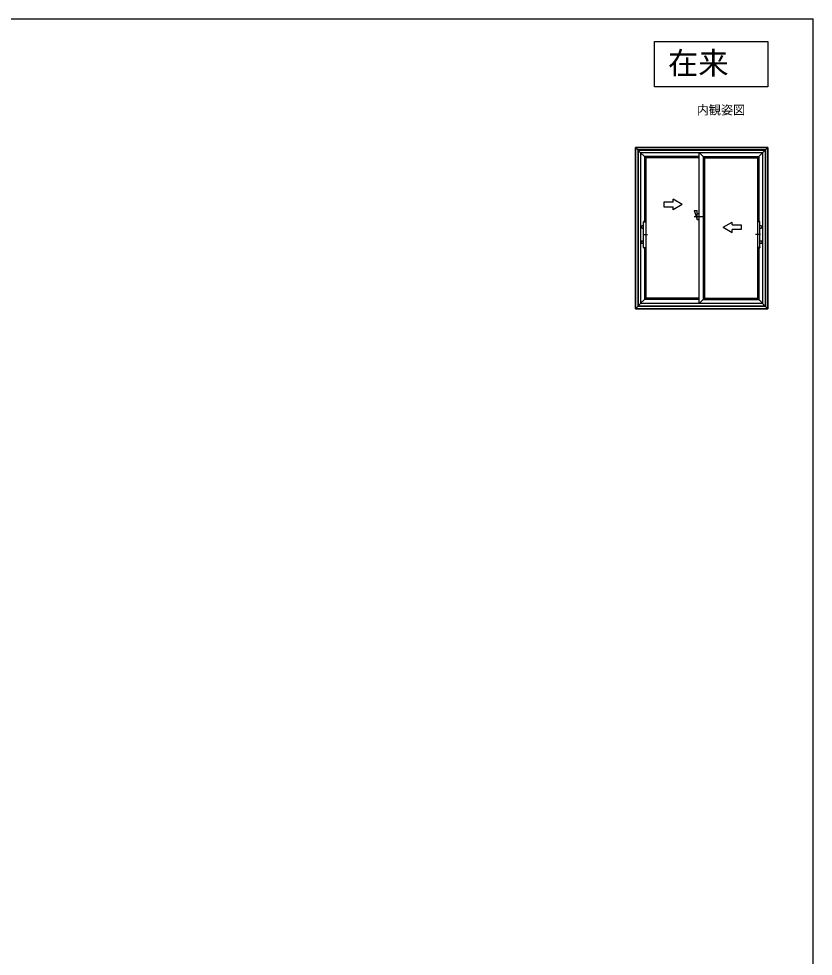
# Model space of a CAD drawing. Units: millimetres, scale not verified. Extents: x -525 to 525, y -783 to 779.
# Drawn here: x 0 to 525, y 128 to 747 of the extents above; entities that cross this region are included whole.
import ezdxf
from ezdxf.enums import TextEntityAlignment as Align

# ---------------------------------------------------------------- set-up
doc = ezdxf.new("R2010")
doc.units = ezdxf.units.MM
doc.header["$LTSCALE"] = 4
for name, color, linetype in [('0-1_USER1', 3, 'Continuous'), ('0-6_YKK_A1', 4, 'Continuous'), ('0-8_YKK_ZWAK', 7, 'Continuous')]:
    doc.layers.add(name, color=color, linetype=linetype)
doc.styles.add('ＭＳ ゴシック', font='')
doc.styles.get('ＭＳ ゴシック').set_extended_font_data('MS Gothic')

msp = doc.modelspace()

# ---------------------------------------------------------------- linework, layer by layer
at = {"layer": '0-1_USER1'}
msp.add_lwpolyline([(420, 732.2), (495, 732.2), (495, 702.2), (420, 702.2)], close=True, dxfattribs=at)
at = {"layer": '0-6_YKK_A1'}
for p, q in [((495, 662.2), (407.5, 662.2)), ((407.5, 555.7), (407.5, 662.2)), ((407.5, 662.2), (407.5, 555.7)), ((407.5, 662.2), (495, 662.2)), ((407.5, 662.2), (410.95, 658.75)), ((493.5, 660.7), (409, 660.7)), ((409, 660.7), (409, 557.2)), ((409.2, 660.5), (409.2, 557.4)), ((409.2, 660.5), (493.3, 660.5)), ((410.95, 658.75), (410.95, 559.15)), ((413.45, 656.2), (410.95, 658.7)), ((449.3, 658.75), (449.3, 559.15)), ((449.4, 658.75), (449.4, 559.15)), ((452.3, 656.2), (449.75, 658.75)), ((489.05, 656.2), (491.55, 658.7)), ((495, 662.2), (491.55, 658.75)), ((491.55, 658.75), (491.55, 559.15)), ((493.3, 660.5), (493.3, 557.4)), ((493.5, 660.7), (493.5, 557.2)), ((495, 555.7), (495, 662.2)), ((495, 662.2), (495, 555.7)), ((449.3, 656.2), (413.45, 656.2)), ((413.45, 656.2), (413.45, 613.398)), ((414.35, 656.2), (414.35, 561.75)), ((449.3, 655.3), (414.35, 655.3)), ((452.3, 656.2), (452.3, 561.75)), ((452.3, 656.2), (489.05, 656.2)), ((453.2, 656.2), (453.2, 561.75)), ((453.2, 655.3), (488.15, 655.3)), ((488.15, 656.2), (488.15, 561.75)), ((489.05, 656.2), (489.05, 613.398)), ((432.372, 625.984), (432.372, 627.948)), ((438.372, 624.484), (432.372, 627.948)), ((438.372, 624.484), (432.372, 621.02)), ((432.372, 621.02), (432.372, 622.984)), ((446.3, 620.65), (448.3, 614.65)), ((446.3, 620.65), (448.3, 620.65)), ((448.3, 614.65), (448.3, 620.65)), ((412.801, 613.204), (412.807, 613.32)), ((412.801, 613.201), (412.807, 613.318)), ((412.826, 613.178), (414.324, 613.178)), ((412.826, 613.175), (414.324, 613.175)), ((412.875, 596.127), (412.875, 613.178)), ((412.875, 596.125), (412.875, 613.175)), ((413.45, 613.178), (413.45, 613.175)), ((414.275, 613.178), (414.275, 596.127)), ((414.275, 613.175), (414.275, 596.125)), ((414.349, 613.204), (414.343, 613.32)), ((414.349, 613.201), (414.343, 613.318)), ((446.3, 616.65), (451.8, 616.65)), ((448.3, 618.65), (449.3, 618.65)), ((448.3, 614.65), (449.3, 614.65)), ((488.151, 613.204), (488.157, 613.32)), ((488.151, 613.201), (488.157, 613.318)), ((489.674, 613.178), (488.176, 613.178)), ((489.674, 613.175), (488.176, 613.175)), ((488.225, 613.178), (488.225, 596.127)), ((488.225, 613.175), (488.225, 596.125)), ((489.05, 613.178), (489.05, 613.175)), ((489.05, 613.178), (489.05, 613.175)), ((489.625, 596.127), (489.625, 613.178)), ((489.625, 596.125), (489.625, 613.175)), ((489.699, 613.204), (489.693, 613.32)), ((489.699, 613.201), (489.693, 613.318)), ((411.525, 610.233), (411.525, 609.067)), ((411.577, 610.27), (411.541, 610.256)), ((411.577, 609.03), (411.541, 609.044)), ((411.7, 610.3), (411.714, 610.301)), ((411.714, 608.999), (411.7, 609)), ((411.714, 610.301), (411.952, 610.325)), ((411.952, 608.975), (411.714, 608.999)), ((412.449, 610.35), (412.875, 610.35)), ((412.449, 608.95), (412.875, 608.95)), ((465.425, 609.484), (471.425, 612.948)), ((465.425, 609.484), (471.425, 606.02)), ((471.425, 610.984), (471.425, 612.948)), ((471.425, 606.02), (471.425, 607.984)), ((477.425, 607.984), (471.425, 607.984)), ((490.051, 610.35), (489.625, 610.35)), ((490.051, 608.95), (489.625, 608.95)), ((490.786, 610.301), (490.548, 610.325)), ((490.548, 608.975), (490.786, 608.999)), ((490.8, 610.3), (490.786, 610.301)), ((490.786, 608.999), (490.8, 609)), ((490.923, 610.27), (490.959, 610.256)), ((490.923, 609.03), (490.959, 609.044)), ((490.975, 610.233), (490.975, 609.067)), ((412.31, 604.65), (415.576, 604.65)), ((490.19, 604.65), (486.924, 604.65)), ((411.525, 600.233), (411.525, 599.067)), ((411.577, 600.27), (411.541, 600.256)), ((411.577, 599.03), (411.541, 599.044)), ((411.7, 600.3), (411.714, 600.301)), ((411.714, 598.999), (411.7, 599)), ((411.714, 600.301), (411.952, 600.325)), ((411.952, 598.975), (411.714, 598.999)), ((412.449, 600.35), (412.875, 600.35)), ((412.449, 598.95), (412.875, 598.95)), ((412.801, 596.101), (412.807, 595.985)), ((412.801, 596.099), (412.807, 595.982)), ((412.826, 596.127), (414.324, 596.127)), ((412.826, 596.125), (414.324, 596.125)), ((413.45, 596.127), (413.45, 596.125)), ((413.45, 595.904), (413.45, 561.75)), ((414.349, 596.101), (414.343, 595.985)), ((414.349, 596.099), (414.343, 595.982)), ((488.151, 596.101), (488.157, 595.985)), ((488.151, 596.099), (488.157, 595.982)), ((489.674, 596.127), (488.176, 596.127)), ((489.674, 596.125), (488.176, 596.125)), ((489.05, 596.127), (489.05, 596.125)), ((489.05, 596.127), (489.05, 596.125)), ((489.05, 595.904), (489.05, 561.75)), ((490.051, 600.35), (489.625, 600.35)), ((490.051, 598.95), (489.625, 598.95)), ((489.699, 596.101), (489.693, 595.985)), ((489.699, 596.099), (489.693, 595.982)), ((490.786, 600.301), (490.548, 600.325)), ((490.548, 598.975), (490.786, 598.999)), ((490.8, 600.3), (490.786, 600.301)), ((490.786, 598.999), (490.8, 599)), ((490.923, 600.27), (490.959, 600.256)), ((490.923, 599.03), (490.959, 599.044)), ((490.975, 600.233), (490.975, 599.067)), ((407.5, 555.7), (410.95, 559.15)), ((493.3, 557.4), (409.2, 557.4)), ((413.45, 561.75), (410.95, 559.25)), ((449.3, 561.75), (413.45, 561.75)), ((449.3, 562.65), (414.35, 562.65)), ((452.3, 561.75), (449.7, 559.15)), ((452.3, 561.75), (489.05, 561.75)), ((453.2, 562.65), (488.15, 562.65)), ((489.05, 561.75), (491.55, 559.25)), ((495, 555.7), (491.55, 559.15)), ((495, 555.7), (407.5, 555.7)), ((407.5, 555.7), (495, 555.7)), ((493.5, 557.2), (409, 557.2))]:
    msp.add_line(p, q, dxfattribs=at)
for points in [[(491.55, 658.75), (449.3, 658.75), (410.95, 658.75)], [(432.372, 625.984), (426.372, 625.984), (426.372, 622.984), (432.372, 622.984)], [(471.425, 610.984), (477.425, 610.984), (477.425, 607.984)], [(491.55, 559.15), (449.3, 559.15), (410.95, 559.15)]]:
    msp.add_lwpolyline(points, dxfattribs=at)
for centre, radius, start, end in [((412.826, 613.203), 0.025, 177, 270), ((412.826, 613.2), 0.025, 177, 270), ((412.832, 613.319), 0.025, 99.05158, 177), ((412.832, 613.316), 0.025, 99.05158, 177), ((413.575, 608.653), 4.75, 80.94842, 99.05158), ((413.575, 608.65), 4.75, 80.94842, 99.05158), ((414.318, 613.319), 0.025, 3, 80.94842), ((414.318, 613.316), 0.025, 3, 80.94842), ((414.324, 613.203), 0.025, 270, 3), ((414.324, 613.2), 0.025, 270, 3), ((488.176, 613.203), 0.025, 177, 270), ((488.176, 613.2), 0.025, 177, 270), ((488.182, 613.319), 0.025, 99.05158, 177), ((488.182, 613.316), 0.025, 99.05158, 177), ((488.925, 608.653), 4.75, 80.94842, 99.05158), ((488.925, 608.65), 4.75, 80.94842, 99.05158), ((489.668, 613.319), 0.025, 3, 80.94842), ((489.668, 613.316), 0.025, 3, 80.94842), ((489.674, 613.203), 0.025, 270, 3), ((489.674, 613.2), 0.025, 270, 3), ((411.55, 610.233), 0.025, 111, 180), ((411.55, 609.067), 0.025, 180, 249), ((411.756, 609.803), 0.5, 96.45011, 111), ((411.756, 609.497), 0.5, 249, 263.54989), ((412.449, 605.35), 5, 90, 95.71059), ((412.449, 613.95), 5, 264.28941, 270), ((490.051, 605.35), 5, 84.28941, 90), ((490.051, 613.95), 5, 270, 275.71059), ((490.744, 609.803), 0.5, 69, 83.54989), ((490.744, 609.497), 0.5, 276.45011, 291), ((490.95, 610.233), 0.025, 0, 69), ((490.95, 609.067), 0.025, 291, 0), ((411.55, 600.233), 0.025, 111, 180), ((411.55, 599.067), 0.025, 180, 249), ((411.756, 599.803), 0.5, 96.45011, 111), ((411.756, 599.497), 0.5, 249, 263.54989), ((412.449, 595.35), 5, 90, 95.71059), ((412.449, 603.95), 5, 264.28941, 270), ((412.826, 596.102), 0.025, 90, 183), ((412.826, 596.1), 0.025, 90, 183), ((412.832, 595.986), 0.025, 183, 260.94842), ((412.832, 595.984), 0.025, 183, 260.94842), ((413.575, 600.652), 4.75, 260.94842, 279.05158), ((413.575, 600.65), 4.75, 260.94842, 279.05158), ((414.318, 595.986), 0.025, 279.05158, 357), ((414.318, 595.984), 0.025, 279.05158, 357), ((414.324, 596.102), 0.025, 357, 90), ((414.324, 596.1), 0.025, 357, 90), ((488.176, 596.102), 0.025, 90, 183), ((488.176, 596.1), 0.025, 90, 183), ((488.182, 595.986), 0.025, 183, 260.94842), ((488.182, 595.984), 0.025, 183, 260.94842), ((488.925, 600.652), 4.75, 260.94842, 279.05158), ((488.925, 600.65), 4.75, 260.94842, 279.05158), ((489.668, 595.986), 0.025, 279.05158, 357), ((489.668, 595.984), 0.025, 279.05158, 357), ((489.674, 596.102), 0.025, 357, 90), ((489.674, 596.1), 0.025, 357, 90), ((490.051, 595.35), 5, 84.28941, 90), ((490.051, 603.95), 5, 270, 275.71059), ((490.744, 599.803), 0.5, 69, 83.54989), ((490.744, 599.497), 0.5, 276.45011, 291), ((490.95, 600.233), 0.025, 0, 69), ((490.95, 599.067), 0.025, 291, 0)]:
    msp.add_arc(centre, radius, start, end, dxfattribs=at)
at = {"layer": '0-8_YKK_ZWAK'}
msp.add_line((-525, 747.2), (525, 747.2), dxfattribs=at)
msp.add_lwpolyline([(-525, -782.8), (525, -782.8), (525, 747.2)], dxfattribs=at)

# ---------------------------------------------------------------- texts
at = {"layer": '0-1_USER1', "style": 'ＭＳ ゴシック'}
for s, height, p in [('在来', 14.66, (429, 706.2)), ('内観姿図', 5.865, (448, 682.2))]:
    msp.add_text(s, height=height, dxfattribs=at).set_placement(p, align=Align.BOTTOM_LEFT)

doc.saveas('drawing.dxf')
